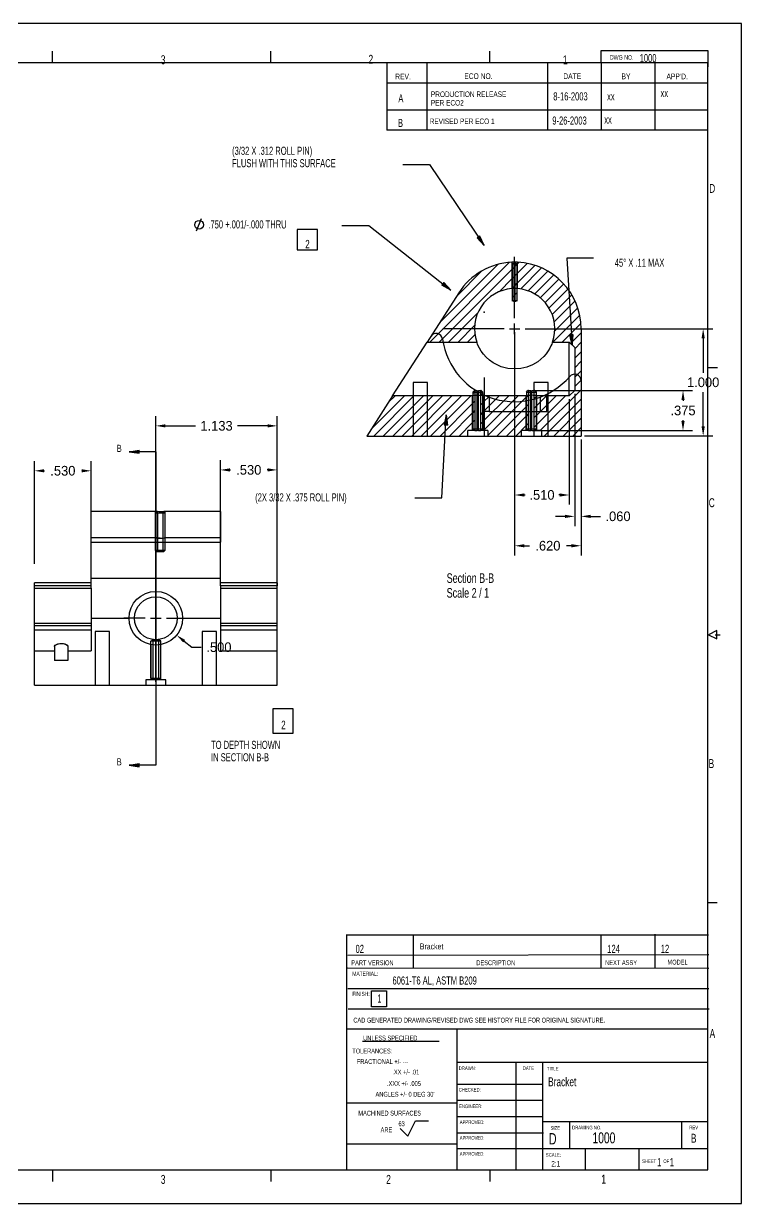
# Model space of a CAD drawing. Extents: x 0 to 34, y -0.2 to 22.
# Drawn here: x 20.6 to 34, y 0 to 22 of the extents above; entities that cross this region are included whole.
import ezdxf
from ezdxf.lldxf.tags import DXFTag

# ---------------------------------------------------------------- set-up
doc = ezdxf.new("R2010")
doc.units = 0
doc.header["$MEASUREMENT"] = 0
doc.header["$PDSIZE"] = -1
for name, color, linetype in [('dimensions', 3, 'Continuous'), ('geometry', 1, 'Continuous'), ('notes', 5, 'Continuous')]:
    doc.layers.add(name, color=color, linetype=linetype)
tags = doc.linetypes.add('SLDCenterlines', pattern=[0.75, 0.6, -0.05, 0.05, -0.05]).pattern_tags.tags
tags[10:11] = [DXFTag(74, 4), DXFTag(75, 0), DXFTag(340, '0'), DXFTag(46, 1.0), DXFTag(50, 0.0), DXFTag(44, 0.0), DXFTag(45, 0.0)]
tags[8:9] = [DXFTag(74, 4), DXFTag(75, 0), DXFTag(340, '0'), DXFTag(46, 1.0), DXFTag(50, 0.0), DXFTag(44, 0.0), DXFTag(45, 0.0)]
tags[6:7] = [DXFTag(74, 4), DXFTag(75, 0), DXFTag(340, '0'), DXFTag(46, 1.0), DXFTag(50, 0.0), DXFTag(44, 0.0), DXFTag(45, 0.0)]
tags[4:5] = [DXFTag(74, 4), DXFTag(75, 0), DXFTag(340, '0'), DXFTag(46, 1.0), DXFTag(50, 0.0), DXFTag(44, 0.0), DXFTag(45, 0.0)]
tags = doc.linetypes.add('SLDHidden', pattern=[0.075, 0.05, -0.025]).pattern_tags.tags
tags[6:7] = [DXFTag(74, 4), DXFTag(75, 0), DXFTag(340, '0'), DXFTag(46, 1.0), DXFTag(50, 0.0), DXFTag(44, 0.0), DXFTag(45, 0.0)]
tags[4:5] = [DXFTag(74, 4), DXFTag(75, 0), DXFTag(340, '0'), DXFTag(46, 1.0), DXFTag(50, 0.0), DXFTag(44, 0.0), DXFTag(45, 0.0)]
tags = doc.linetypes.add('SLDSection', pattern=[0.075, 0.05, -0.025]).pattern_tags.tags
tags[6:7] = [DXFTag(74, 4), DXFTag(75, 0), DXFTag(340, '0'), DXFTag(46, 1.0), DXFTag(50, 0.0), DXFTag(44, 0.0), DXFTag(45, 0.0)]
tags[4:5] = [DXFTag(74, 4), DXFTag(75, 0), DXFTag(340, '0'), DXFTag(46, 1.0), DXFTag(50, 0.0), DXFTag(44, 0.0), DXFTag(45, 0.0)]
doc.dimstyles.get("Standard").update_dxf_attribs({"dimtxt": 0.18, "dimasz": 0.18, "dimexe": 0.18, "dimexo": 0.0625, "dimgap": 0.09, "dimtad": 0, "dimtih": 1, "dimtoh": 1, "dimdec": 4, "dimzin": 0, "dimdsep": 46, "dimtxsty": 'Standard', "dimcen": 0.09, "dimadec": 0, "dimazin": 0, "dimtfac": 1, "dimtdec": 4, "dimtofl": 0, "dimtmove": 0, "dimatfit": 0, "dimfxl": 0, "dimtolj": 1, "dimtzin": 0, "dimarcsym": 0})

# ---------------------------------------------------------------- blocks, each defined once
blk = doc.blocks.new('*D60')
at = {"color": 0, "linetype": 'ByBlock', "lineweight": -2}
for p, q in [((20.806, 11.925), (20.806, 13.841)), ((20.986, 13.661), (20.992, 13.661)), ((21.686, 13.661), (21.681, 13.661)), ((21.866, 11.925), (21.866, 13.841))]:
    blk.add_line(p, q, dxfattribs=at)
at = {"color": 0, "linetype": 'ByBlock'}
for points in [[(20.806, 13.661), (20.986, 13.631), (20.986, 13.691)], [(21.866, 13.661), (21.686, 13.631), (21.686, 13.691)]]:
    blk.add_solid(points, dxfattribs=at)
at = {"layer": 'DEFPOINTS', "color": 0, "linetype": 'ByBlock'}
for p in [(20.806, 11.862), (21.866, 11.862)]:
    blk.add_point(p, dxfattribs=at)
at = {"color": 0, "linetype": 'ByBlock', "insert": (21.336, 13.661), "char_height": 0.18, "attachment_point": 5}
blk.add_mtext('.530', dxfattribs=at)
blk = doc.blocks.new('*D58')
at = {"color": 0, "linetype": 'ByBlock', "lineweight": -2}
for p, q in [((24.276, 11.724), (24.276, 13.857)), ((24.456, 13.677), (24.462, 13.677)), ((25.156, 13.677), (25.151, 13.677)), ((25.336, 11.724), (25.336, 13.857))]:
    blk.add_line(p, q, dxfattribs=at)
at = {"color": 0, "linetype": 'ByBlock'}
for points in [[(24.276, 13.677), (24.456, 13.707), (24.456, 13.647)], [(25.336, 13.677), (25.156, 13.707), (25.156, 13.647)]]:
    blk.add_solid(points, dxfattribs=at)
at = {"layer": 'DEFPOINTS', "color": 0, "linetype": 'ByBlock'}
for p in [(24.276, 11.662), (25.336, 11.662)]:
    blk.add_point(p, dxfattribs=at)
at = {"color": 0, "linetype": 'ByBlock', "insert": (24.806, 13.677), "char_height": 0.18, "attachment_point": 5}
blk.add_mtext('.530', dxfattribs=at)
blk = doc.blocks.new('*D57')
at = {"color": 0, "linetype": 'ByBlock', "lineweight": -2}
for p, q in [((23.071, 11.002), (23.071, 10.822)), ((22.981, 10.912), (23.161, 10.912)), ((23.6, 10.484), (23.74, 10.371)), ((23.74, 10.371), (23.92, 10.371))]:
    blk.add_line(p, q, dxfattribs=at)
at = {"color": 0, "linetype": 'ByBlock'}
blk.add_solid([(23.46, 10.597), (23.581, 10.46), (23.619, 10.507)], dxfattribs=at)
at = {"layer": 'DEFPOINTS', "color": 0, "linetype": 'ByBlock'}
for p in [(22.683, 11.226), (23.46, 10.597)]:
    blk.add_point(p, dxfattribs=at)
at = {"color": 0, "linetype": 'ByBlock', "insert": (24.249, 10.371), "char_height": 0.18, "attachment_point": 5}
blk.add_mtext('.500', dxfattribs=at)
blk = doc.blocks.new('*D59')
at = {"color": 0, "linetype": 'ByBlock', "lineweight": -2}
for p, q in [((23.071, 9.724), (23.071, 14.679)), ((25.336, 9.724), (25.336, 14.679)), ((23.251, 14.499), (23.813, 14.499)), ((25.156, 14.499), (24.594, 14.499))]:
    blk.add_line(p, q, dxfattribs=at)
at = {"color": 0, "linetype": 'ByBlock'}
for points in [[(23.071, 14.499), (23.251, 14.529), (23.251, 14.469)], [(25.336, 14.499), (25.156, 14.529), (25.156, 14.469)]]:
    blk.add_solid(points, dxfattribs=at)
at = {"layer": 'DEFPOINTS', "color": 0, "linetype": 'ByBlock'}
for p in [(23.071, 9.662), (25.336, 9.662)]:
    blk.add_point(p, dxfattribs=at)
at = {"color": 0, "linetype": 'ByBlock', "insert": (24.204, 14.499), "char_height": 0.18, "attachment_point": 5}
blk.add_mtext('1.133', dxfattribs=at)
blk = doc.blocks.new('*D52')
at = {"color": 0, "linetype": 'ByBlock', "lineweight": -2}
for p, q in [((31.03, 16.31), (33.466, 16.31)), ((33.286, 16.13), (33.286, 15.49)), ((33.286, 14.49), (33.286, 15.13)), ((31.07, 14.31), (33.466, 14.31))]:
    blk.add_line(p, q, dxfattribs=at)
at = {"color": 0, "linetype": 'ByBlock'}
for points in [[(33.286, 16.31), (33.256, 16.13), (33.316, 16.13)], [(33.286, 14.31), (33.256, 14.49), (33.316, 14.49)]]:
    blk.add_solid(points, dxfattribs=at)
at = {"layer": 'DEFPOINTS', "color": 0, "linetype": 'ByBlock'}
for p in [(30.968, 16.31), (31.008, 14.31)]:
    blk.add_point(p, dxfattribs=at)
at = {"color": 0, "linetype": 'ByBlock', "insert": (33.286, 15.31), "char_height": 0.18, "attachment_point": 5}
blk.add_mtext('1.000', dxfattribs=at)
blk = doc.blocks.new('*D55')
at = {"color": 0, "linetype": 'ByBlock', "lineweight": -2}
for p, q in [((29.768, 14.247), (29.768, 12.083)), ((31.008, 14.247), (31.008, 12.083)), ((29.948, 12.263), (30.043, 12.263)), ((30.828, 12.263), (30.733, 12.263))]:
    blk.add_line(p, q, dxfattribs=at)
at = {"color": 0, "linetype": 'ByBlock'}
for points in [[(29.768, 12.263), (29.948, 12.233), (29.948, 12.293)], [(31.008, 12.263), (30.828, 12.233), (30.828, 12.293)]]:
    blk.add_solid(points, dxfattribs=at)
at = {"layer": 'DEFPOINTS', "color": 0, "linetype": 'ByBlock'}
for p in [(29.768, 14.31), (31.008, 14.31)]:
    blk.add_point(p, dxfattribs=at)
at = {"color": 0, "linetype": 'ByBlock', "insert": (30.388, 12.263), "char_height": 0.18, "attachment_point": 5}
blk.add_mtext('.620', dxfattribs=at)
blk = doc.blocks.new('*D53')
at = {"color": 0, "linetype": 'ByBlock', "lineweight": -2}
for p, q in [((30.142, 15.16), (33.09, 15.16)), ((32.91, 14.98), (32.91, 14.965)), ((32.91, 14.59), (32.91, 14.605)), ((30.142, 14.41), (33.09, 14.41))]:
    blk.add_line(p, q, dxfattribs=at)
at = {"color": 0, "linetype": 'ByBlock'}
for points in [[(32.91, 15.16), (32.88, 14.98), (32.94, 14.98)], [(32.91, 14.41), (32.88, 14.59), (32.94, 14.59)]]:
    blk.add_solid(points, dxfattribs=at)
at = {"layer": 'DEFPOINTS', "color": 0, "linetype": 'ByBlock'}
for p in [(30.08, 15.16), (30.08, 14.41)]:
    blk.add_point(p, dxfattribs=at)
at = {"color": 0, "linetype": 'ByBlock', "insert": (32.91, 14.785), "char_height": 0.18, "attachment_point": 5}
blk.add_mtext('.375', dxfattribs=at)
blk = doc.blocks.new('*D54')
at = {"color": 0, "linetype": 'ByBlock', "lineweight": -2}
for p, q in [((30.888, 15.097), (30.888, 12.631)), ((31.008, 14.247), (31.008, 12.631)), ((30.708, 12.811), (30.528, 12.811)), ((31.188, 12.811), (31.368, 12.811))]:
    blk.add_line(p, q, dxfattribs=at)
at = {"color": 0, "linetype": 'ByBlock'}
for points in [[(30.888, 12.811), (30.708, 12.781), (30.708, 12.841)], [(31.008, 12.811), (31.188, 12.781), (31.188, 12.841)]]:
    blk.add_solid(points, dxfattribs=at)
at = {"layer": 'DEFPOINTS', "color": 0, "linetype": 'ByBlock'}
for p in [(30.888, 15.16), (31.008, 14.31)]:
    blk.add_point(p, dxfattribs=at)
at = {"color": 0, "linetype": 'ByBlock', "insert": (31.697, 12.811), "char_height": 0.18, "attachment_point": 5}
blk.add_mtext('.060', dxfattribs=at)
blk = doc.blocks.new('*D56')
at = {"color": 0, "linetype": 'ByBlock', "lineweight": -2}
for p, q in [((29.768, 16.247), (29.768, 13.03)), ((30.788, 14.997), (30.788, 13.03)), ((29.948, 13.21), (29.963, 13.21)), ((30.608, 13.21), (30.593, 13.21))]:
    blk.add_line(p, q, dxfattribs=at)
at = {"color": 0, "linetype": 'ByBlock'}
for points in [[(29.768, 13.21), (29.948, 13.24), (29.948, 13.18)], [(30.788, 13.21), (30.608, 13.24), (30.608, 13.18)]]:
    blk.add_solid(points, dxfattribs=at)
at = {"layer": 'DEFPOINTS', "color": 0, "linetype": 'ByBlock'}
for p in [(29.768, 16.31), (30.788, 15.06)]:
    blk.add_point(p, dxfattribs=at)
at = {"color": 0, "linetype": 'ByBlock', "insert": (30.278, 13.21), "char_height": 0.18, "attachment_point": 5}
blk.add_mtext('.510', dxfattribs=at)

msp = doc.modelspace()

# ---------------------------------------------------------------- linework, layer by layer
at = {"linetype": 'Continuous'}
for p, q in [((34, 22), (0, 22)), ((34, 0), (34, 22)), ((21.14062, 21.27012), (21.14062, 21.48393)), ((25.21875, 21.27012), (25.21875, 21.48393)), ((29.30173, 21.27012), (29.30173, 21.48393)), ((31.38175, 21.27012), (31.38175, 21.5)), ((31.38175, 21.5), (33.375, 21.5)), ((33.375, 21.5), (33.375, 21.19212)), ((33.375, 21.27012), (0.81, 21.27012)), ((27.38175, 21.27012), (27.38175, 20.01417)), ((28.13175, 21.27012), (28.13175, 20.01417)), ((30.38175, 21.27012), (30.38175, 20.01417)), ((31.38175, 21.27012), (31.38175, 20.01417)), ((32.38175, 21.27012), (32.38175, 20.01417)), ((33.375, 0.625), (33.375, 21.27012)), ((27.38175, 20.89512), (33.37821, 20.89512)), ((27.38175, 20.39395), (33.38, 20.39395)), ((28.13175, 20.39395), (29.08497, 20.39395)), ((33.375, 20.01417), (27.38175, 20.01417)), ((33.375, 15.58975), (33.55429, 15.58975)), ((33.53896, 10.68107), (33.38271, 10.60295)), ((33.38271, 10.60295), (33.53896, 10.52482)), ((33.50771, 10.60295), (33.60258, 10.60295)), ((33.53896, 10.52482), (33.53896, 10.68107)), ((33.375, 5.61325), (33.54806, 5.61325)), ((26.63769, 0.63076), (26.63769, 5.0162)), ((26.64058, 5.01044), (33.38853, 5.01044)), ((27.87082, 5.01577), (27.87082, 4.39415)), ((31.37915, 5.01577), (31.37915, 4.39415)), ((32.38533, 5.01875), (32.38533, 4.39415)), ((26.65477, 4.63103), (33.39058, 4.64)), ((26.6468, 4.39), (33.39058, 4.38401)), ((26.65477, 4.01), (33.39058, 4.01)), ((26.66273, 3.63), (33.39854, 3.63)), ((33.38205, 3.25), (26.6377, 3.25)), ((28.69205, 0.62), (28.69205, 3.25)), ((26.92791, 3.02487), (28.3584, 3.02487)), ((33.38, 2.625), (28.69205, 2.625)), ((29.79205, 2.625), (29.79205, 0.62)), ((30.29205, 0.62), (30.29205, 2.625)), ((28.69205, 2.225), (30.29477, 2.225)), ((28.69205, 1.87), (26.63148, 1.87)), ((28.69205, 1.925), (30.29477, 1.925)), ((27.77397, 1.2524), (27.91797, 1.5404)), ((27.91797, 1.5404), (28.157, 1.5404)), ((28.70538, 1.61896), (30.29205, 1.61896)), ((27.62997, 1.3964), (27.77397, 1.2524)), ((33.38205, 1.51896), (30.29205, 1.51896)), ((30.79205, 1.51896), (30.79205, 1.01896)), ((32.88205, 1.51896), (32.88205, 1.01896)), ((26.63205, 1.10816), (28.69205, 1.10816)), ((28.70538, 1.31896), (30.3081, 1.31896)), ((33.38205, 1.01896), (28.70538, 1.01896)), ((31.09205, 0.62), (31.09205, 1.01896)), ((32.09205, 0.62), (32.09205, 1.01896)), ((0.81, 0.625), (33.375, 0.625)), ((21.14062, 0.625), (21.14062, 0.41119)), ((25.21875, 0.625), (25.21875, 0.41119)), ((29.30173, 0.625), (29.30173, 0.41119)), ((0, 0), (34, 0))]:
    msp.add_line(p, q, dxfattribs=at)
msp.add_lwpolyline([(27.09689, 3.9651), (27.37297, 3.9651), (27.37297, 3.66486), (27.09689, 3.66486)], close=True, dxfattribs=at)
at = {"layer": 'dimensions', "linetype": 'Continuous'}
for p, q in [((27.67981, 19.36964), (28.17981, 19.36964)), ((28.17981, 19.36964), (29.19901, 17.86386)), ((25.71049, 18.15775), (25.71049, 17.77903)), ((26.0892, 18.15775), (25.71049, 18.15775)), ((26.0892, 17.77903), (26.0892, 18.15775)), ((26.54366, 18.23349), (27.04366, 18.23349)), ((27.04366, 18.23349), (28.57521, 17.03124)), ((25.71049, 17.77903), (26.0892, 17.77903)), ((31.23975, 17.62754), (30.73975, 17.62754)), ((30.73975, 17.62754), (30.8418, 16.00587)), ((28.40704, 13.15869), (28.49244, 14.70633)), ((27.90704, 13.15869), (28.40704, 13.15869))]:
    msp.add_line(p, q, dxfattribs=at)
at = {"layer": 'dimensions'}
for p, q in [((23.83133, 18.13379), (23.92398, 18.36539)), ((29.11735, 18.03802, -0.5725), (29.06767, 18.00439, -0.5725)), ((29.19901, 17.86386, -0.5725), (29.06767, 18.00439, -0.5725)), ((29.18836, 17.87959, -0.5725), (29.07015, 18.00607, -0.5725)), ((29.17771, 17.89533, -0.5725), (29.07264, 18.00775, -0.5725)), ((29.16706, 17.91106, -0.5725), (29.07512, 18.00943, -0.5725)), ((29.15641, 17.9268, -0.5725), (29.0776, 18.01112, -0.5725)), ((29.14576, 17.94253, -0.5725), (29.08009, 18.0128, -0.5725)), ((29.13511, 17.95827, -0.5725), (29.08257, 18.01448, -0.5725)), ((29.12446, 17.974, -0.5725), (29.08506, 18.01616, -0.5725)), ((29.11381, 17.98974, -0.5725), (29.08754, 18.01784, -0.5725)), ((29.10316, 18.00547, -0.5725), (29.09003, 18.01952, -0.5725)), ((29.09251, 18.0212, -0.5725), (29.09251, 18.0212, -0.5725)), ((29.09251, 18.0212, -0.5725), (29.09251, 18.0212, -0.5725)), ((29.10316, 18.00547, -0.5725), (29.09499, 18.02289, -0.5725)), ((29.11381, 17.98974, -0.5725), (29.09748, 18.02457, -0.5725)), ((29.12446, 17.974, -0.5725), (29.09996, 18.02625, -0.5725)), ((29.13511, 17.95827, -0.5725), (29.10245, 18.02793, -0.5725)), ((29.14576, 17.94253, -0.5725), (29.10493, 18.02961, -0.5725)), ((29.15641, 17.9268, -0.5725), (29.10742, 18.03129, -0.5725)), ((29.16706, 17.91106, -0.5725), (29.1099, 18.03298, -0.5725)), ((29.17771, 17.89533, -0.5725), (29.11239, 18.03466, -0.5725)), ((29.18836, 17.87959, -0.5725), (29.11487, 18.03634, -0.5725)), ((29.19901, 17.86386, -0.5725), (29.11735, 18.03802, -0.5725)), ((28.44428, 17.17216, -1.1325), (28.40723, 17.12496, -1.1325)), ((28.50048, 17.0899, -1.1325), (28.43502, 17.16036, -1.1325)), ((28.51543, 17.07817, -1.1325), (28.43687, 17.16272, -1.1325)), ((28.53037, 17.06644, -1.1325), (28.43872, 17.16508, -1.1325)), ((28.54532, 17.0547, -1.1325), (28.44058, 17.16744, -1.1325)), ((28.56027, 17.04297, -1.1325), (28.44243, 17.1698, -1.1325)), ((28.57521, 17.03124, -1.1325), (28.44428, 17.17216, -1.1325)), ((28.57521, 17.03124, -1.1325), (28.40723, 17.12496, -1.1325)), ((28.56027, 17.04297, -1.1325), (28.40909, 17.12732, -1.1325)), ((28.54532, 17.0547, -1.1325), (28.41094, 17.12968, -1.1325)), ((28.53037, 17.06644, -1.1325), (28.41279, 17.13204, -1.1325)), ((28.51543, 17.07817, -1.1325), (28.41464, 17.1344, -1.1325)), ((28.50048, 17.0899, -1.1325), (28.4165, 17.13676, -1.1325)), ((28.48554, 17.10163, -1.1325), (28.41835, 17.13912, -1.1325)), ((28.47059, 17.11336, -1.1325), (28.4202, 17.14148, -1.1325)), ((28.45565, 17.12509, -1.1325), (28.42205, 17.14384, -1.1325)), ((28.4407, 17.13683, -1.1325), (28.4239, 17.1462, -1.1325)), ((28.42576, 17.14856, -1.1325), (28.42576, 17.14856, -1.1325)), ((28.42576, 17.14856, -1.1325), (28.42576, 17.14856, -1.1325)), ((28.4407, 17.13683, -1.1325), (28.42761, 17.15092, -1.1325)), ((28.45565, 17.12509, -1.1325), (28.42946, 17.15328, -1.1325)), ((28.47059, 17.11336, -1.1325), (28.43131, 17.15564, -1.1325)), ((28.48554, 17.10163, -1.1325), (28.43317, 17.158, -1.1325)), ((30.8598, 16.19738), (30.79992, 16.19361)), ((30.8418, 16.00587), (30.79992, 16.19361)), ((30.8406, 16.02483), (30.80292, 16.1938)), ((30.83941, 16.0438), (30.80591, 16.19399)), ((30.83822, 16.06276), (30.8089, 16.19418)), ((30.83702, 16.08172), (30.8119, 16.19437)), ((30.83583, 16.10068), (30.81489, 16.19455)), ((30.83464, 16.11965), (30.81789, 16.19474)), ((30.83344, 16.13861), (30.82088, 16.19493)), ((30.83225, 16.15757), (30.82388, 16.19512)), ((30.83106, 16.17653), (30.82687, 16.19531)), ((30.82986, 16.1955), (30.82986, 16.1955)), ((30.82986, 16.1955), (30.82986, 16.1955)), ((30.83106, 16.17653), (30.83286, 16.19569)), ((30.83225, 16.15757), (30.83585, 16.19587)), ((30.83344, 16.13861), (30.83885, 16.19606)), ((30.83464, 16.11965), (30.84184, 16.19625)), ((30.83583, 16.10068), (30.84483, 16.19644)), ((30.83702, 16.08172), (30.84783, 16.19663)), ((30.83822, 16.06276), (30.85082, 16.19682)), ((30.83941, 16.0438), (30.85382, 16.197)), ((30.8406, 16.02483), (30.85681, 16.19719)), ((30.8418, 16.00587), (30.8598, 16.19738))]:
    msp.add_line(p, q, dxfattribs=at)
msp.add_circle((23.87766, 18.24959), 0.08106, dxfattribs=at)
at = {"layer": 'geometry', "linetype": 'Continuous'}
for p, q in [((29.76796, 16.50656), (29.76796, 17.64813)), ((29.66773, 17.54565), (28.18179, 16.05971)), ((29.71638, 17.41752), (28.35857, 16.05971)), ((29.45482, 17.50952), (28.36363, 16.41832)), ((29.15763, 17.38911), (28.68191, 16.91338)), ((29.71638, 17.54863), (29.71638, 17.05793)), ((29.7202, 17.51971), (29.7202, 16.82971)), ((29.75796, 17.4591), (29.7202, 17.42135)), ((29.75796, 16.81729), (29.75796, 17.53213)), ((29.77796, 16.81729), (29.77796, 17.53213)), ((29.81572, 17.51686), (29.77796, 17.4791)), ((29.81572, 16.82971), (29.81572, 17.51971)), ((29.81954, 17.05793), (29.81954, 17.54863)), ((29.8461, 17.54724), (29.81954, 17.52068)), ((30.00289, 17.52725), (29.81954, 17.34391)), ((30.14379, 17.49138), (29.81954, 17.16713)), ((30.27188, 17.44269), (29.88042, 17.05123)), ((30.38896, 17.383), (30.02151, 17.01555)), ((29.71638, 17.24074), (29.47631, 17.00068)), ((29.75796, 17.28233), (29.7202, 17.24457)), ((29.81572, 17.34008), (29.77796, 17.30233)), ((29.81572, 17.1633), (29.77796, 17.12555)), ((30.49613, 17.31339), (30.14233, 16.95959)), ((30.59401, 17.2345), (30.24662, 16.8871)), ((28.72493, 16.98029), (28.13307, 16.05971)), ((29.71638, 17.06397), (29.70987, 17.05745)), ((29.7202, 17.05817), (29.71638, 17.05793)), ((29.75796, 17.10555), (29.7202, 17.06779)), ((29.77796, 17.05948), (29.75796, 17.05962)), ((29.81572, 16.98653), (29.77796, 16.94877)), ((30.68293, 17.14663), (30.33587, 16.79958)), ((30.76288, 17.0498), (30.41017, 16.6971)), ((30.8336, 16.94375), (30.4682, 16.57835)), ((29.75796, 16.92877), (29.7202, 16.89102)), ((30.8945, 16.82788), (30.50657, 16.43994)), ((29.07699, 16.60135), (28.53534, 16.05971)), ((30.98205, 16.56187), (30.47989, 16.05971)), ((30.94455, 16.70115), (30.5171, 16.27369)), ((29.57111, 16.30971), (28.42954, 16.30971)), ((29.02021, 16.3678), (28.71212, 16.05971)), ((29.66954, 16.30971), (29.86639, 16.30971)), ((29.76796, 16.21128), (29.76796, 16.40813)), ((29.96481, 16.30971), (31.10639, 16.30971)), ((31.00412, 16.40717), (30.65666, 16.05971)), ((31.00796, 16.30971), (31.00796, 14.30971)), ((29.02644, 16.19725), (28.8889, 16.05971)), ((29.76796, 16.11286), (29.76796, 14.97128)), ((31.00796, 16.23423), (30.8107, 16.03697)), ((27.49015, 15.05971), (28.13307, 16.05971)), ((28.13307, 16.05971), (29.06085, 16.05971)), ((30.47507, 16.05971), (30.78796, 16.05971)), ((30.78796, 15.05971), (30.78796, 16.05971)), ((30.78796, 16.05971), (30.88796, 15.95971)), ((31.00796, 16.05745), (30.88796, 15.93745)), ((30.88796, 15.95971), (30.88796, 15.15971)), ((31.00796, 15.88067), (30.88796, 15.76067)), ((31.00796, 15.7039), (30.88796, 15.5839)), ((31.00796, 15.52712), (30.88796, 15.40712)), ((31.00796, 15.35034), (30.88796, 15.23034)), ((27.49015, 15.05971), (27.00796, 14.30971)), ((27.71212, 15.05971), (27.0905, 14.43809)), ((27.8889, 15.05971), (27.1389, 14.30971)), ((28.06567, 15.05971), (27.31567, 14.30971)), ((27.53534, 15.05971), (27.40878, 14.93314)), ((28.98396, 15.05971), (27.49015, 15.05971)), ((28.24245, 15.05971), (27.49245, 14.30971)), ((28.41923, 15.05971), (27.66923, 14.30971)), ((28.596, 15.05971), (27.846, 14.30971)), ((28.77278, 15.05971), (28.02278, 14.30971)), ((28.94956, 15.05971), (28.19956, 14.30971)), ((28.98596, 15.06009), (28.98396, 15.05971)), ((28.98396, 14.40971), (28.98396, 15.05971)), ((28.98596, 15.12971), (29.01596, 15.15971)), ((29.02596, 15.13611), (28.98596, 15.09611)), ((28.98596, 15.12971), (28.98596, 14.43971)), ((29.02596, 15.15971), (29.01596, 15.15971)), ((29.02596, 15.15971), (29.02596, 14.40971)), ((29.02596, 15.15971), (29.06996, 15.15971)), ((29.06996, 14.40971), (29.06996, 15.15971)), ((29.08996, 14.40971), (29.08996, 15.15971)), ((29.08996, 15.15971), (29.13396, 15.15971)), ((29.13396, 14.40971), (29.13396, 15.15971)), ((29.14396, 15.15971), (29.13396, 15.15971)), ((29.17396, 15.10733), (29.13396, 15.06733)), ((29.14396, 15.15971), (29.17396, 15.12971)), ((29.17396, 14.43971), (29.17396, 15.12971)), ((29.17596, 15.05971), (29.17396, 15.06009)), ((29.65666, 15.05971), (29.17596, 14.579)), ((29.47989, 15.05971), (29.17596, 14.75578)), ((29.30311, 15.05971), (29.17596, 14.93256)), ((29.98396, 15.05971), (29.17596, 15.05971)), ((29.17596, 15.05971), (29.17596, 14.40971)), ((29.83344, 15.05971), (29.18344, 14.40971)), ((29.98396, 15.03345), (29.26696, 14.31645)), ((29.98596, 15.06009), (29.98396, 15.05971)), ((29.98396, 14.40971), (29.98396, 15.05971)), ((29.98596, 15.12971), (30.01596, 15.15971)), ((29.98596, 15.12971), (29.98596, 14.43971)), ((30.02596, 15.07545), (29.98596, 15.03545)), ((30.02596, 15.15971), (30.01596, 15.15971)), ((30.02596, 15.15971), (30.02596, 14.40971)), ((30.02596, 15.15971), (30.06996, 15.15971)), ((30.06996, 14.40971), (30.06996, 15.15971)), ((30.08996, 14.40971), (30.08996, 15.15971)), ((30.08996, 15.15971), (30.13396, 15.15971)), ((30.13396, 14.40971), (30.13396, 15.15971)), ((30.14396, 15.15971), (30.13396, 15.15971)), ((30.17396, 15.04667), (30.13396, 15.00667)), ((30.14396, 15.15971), (30.17396, 15.12971)), ((30.17396, 14.43971), (30.17396, 15.12971)), ((30.17596, 15.05971), (30.17396, 15.06009)), ((30.71732, 15.05971), (30.17596, 14.51834)), ((30.54055, 15.05971), (30.17596, 14.69512)), ((30.36377, 15.05971), (30.17596, 14.8719)), ((30.18699, 15.05971), (30.17596, 15.04867)), ((30.78796, 15.05971), (30.17596, 15.05971)), ((30.17596, 15.05971), (30.17596, 14.40971)), ((31.00796, 15.17357), (30.2441, 14.40971)), ((31.00796, 14.99679), (30.32088, 14.30971)), ((30.88796, 15.15971), (30.78796, 15.05971)), ((28.98396, 14.91733), (28.37633, 14.30971)), ((28.98396, 14.74056), (28.55311, 14.30971)), ((29.02596, 14.95933), (28.98596, 14.91933)), ((29.02596, 14.78256), (28.98596, 14.74256)), ((29.17396, 14.93056), (29.13396, 14.89056)), ((29.17396, 14.75378), (29.13396, 14.71378)), ((29.98396, 14.85667), (29.43699, 14.30971)), ((30.02596, 14.89867), (29.98596, 14.85867)), ((30.17396, 14.8699), (30.13396, 14.8299)), ((31.00796, 14.82001), (30.49765, 14.30971)), ((28.98396, 14.56378), (28.72989, 14.30971)), ((29.02596, 14.60578), (28.98596, 14.56578)), ((29.17396, 14.577), (29.13396, 14.537)), ((29.98396, 14.6799), (29.61377, 14.30971)), ((30.02596, 14.7219), (29.98596, 14.6819)), ((30.02596, 14.54512), (29.98596, 14.50512)), ((30.17396, 14.69312), (30.13396, 14.65312)), ((31.00796, 14.64324), (30.67443, 14.30971)), ((27.00796, 14.30971), (28.89296, 14.30971)), ((28.89296, 14.30971), (28.89296, 14.40971)), ((28.98396, 14.40971), (28.89296, 14.40971)), ((28.89296, 14.30971), (29.26696, 14.30971)), ((29.01596, 14.40971), (28.98396, 14.40971)), ((29.01596, 14.40971), (28.98596, 14.43971)), ((29.02596, 14.429), (29.01131, 14.41436)), ((29.02596, 14.40971), (29.01596, 14.40971)), ((29.02596, 14.40971), (29.06996, 14.40971)), ((29.08996, 14.40971), (29.06996, 14.40971)), ((29.08996, 14.40971), (29.13396, 14.40971)), ((29.14396, 14.40971), (29.13396, 14.40971)), ((29.17396, 14.43971), (29.14396, 14.40971)), ((29.17596, 14.40971), (29.14396, 14.40971)), ((29.26696, 14.40971), (29.17596, 14.40971)), ((29.26696, 14.40971), (29.26696, 14.30971)), ((29.26696, 14.30971), (29.89296, 14.30971)), ((29.98396, 14.50312), (29.79055, 14.30971)), ((29.89296, 14.30971), (29.89296, 14.40971)), ((29.98396, 14.40971), (29.89296, 14.40971)), ((29.89296, 14.30971), (30.26696, 14.30971)), ((30.01596, 14.40971), (29.98396, 14.40971)), ((30.01596, 14.40971), (29.98596, 14.43971)), ((30.02596, 14.40971), (30.01596, 14.40971)), ((30.02596, 14.40971), (30.06996, 14.40971)), ((30.08996, 14.40971), (30.06996, 14.40971)), ((30.08996, 14.40971), (30.13396, 14.40971)), ((30.17396, 14.51634), (30.13396, 14.47634)), ((30.14396, 14.40971), (30.13396, 14.40971)), ((30.17396, 14.43971), (30.14396, 14.40971)), ((30.17596, 14.40971), (30.14396, 14.40971)), ((30.26696, 14.40971), (30.17596, 14.40971)), ((30.26696, 14.40971), (30.26696, 14.30971)), ((30.26696, 14.30971), (31.00796, 14.30971)), ((31.00796, 14.46646), (30.85121, 14.30971)), ((23.07126, 14.01762), (22.57126, 14.01762)), ((23.05632, 12.90166), (21.86626, 12.90166)), ((21.86626, 12.33224), (21.86626, 12.90166)), ((24.27626, 12.90166), (23.247, 12.90166)), ((24.27626, 12.90166), (24.27626, 12.33224)), ((21.86626, 11.51845), (21.86626, 12.33224)), ((21.86626, 12.33224), (24.27626, 12.33224)), ((24.27626, 11.51845), (24.27626, 12.33224)), ((21.86626, 11.57356), (20.80626, 11.57356)), ((20.80626, 11.51845), (20.80626, 11.57356)), ((20.80626, 9.66166), (20.80626, 11.51845)), ((21.86626, 11.51845), (20.80626, 11.51845)), ((23.07126, 11.10851), (23.07126, 11.51008)), ((25.33626, 11.57356), (24.27626, 11.57356)), ((25.33626, 11.51845), (24.27626, 11.51845)), ((25.33626, 11.57356), (25.33626, 11.51845)), ((25.33626, 9.66166), (25.33626, 11.51845)), ((23.07126, 10.81323), (23.07126, 11.01008)), ((22.87441, 10.91166), (22.47284, 10.91166)), ((22.97284, 10.91166), (23.16969, 10.91166)), ((23.26811, 10.91166), (23.66969, 10.91166)), ((23.07126, 10.71481), (23.07126, 10.31323)), ((22.97779, 10.48166), (23.00805, 10.51166)), ((22.97779, 10.42047), (22.97779, 10.48166)), ((23.16526, 10.48166), (22.97779, 10.48166)), ((23.00805, 10.51166), (23.13526, 10.51166)), ((23.16526, 10.48166), (23.13526, 10.51166)), ((23.16526, 10.42057), (23.16526, 10.48166)), ((20.80626, 9.66166), (25.33626, 9.66166)), ((25.25603, 9.22003), (25.25603, 8.76557)), ((25.63474, 9.22003), (25.25603, 9.22003)), ((25.63474, 8.76557), (25.63474, 9.22003)), ((25.25603, 8.76557), (25.63474, 8.76557)), ((23.07126, 8.17153), (22.57126, 8.17153))]:
    msp.add_line(p, q, dxfattribs=at)
at = {"layer": 'geometry', "linetype": 'SLDHidden'}
for p, q in [((29.7202, 17.51971), (29.75796, 17.51971)), ((29.77796, 17.51971), (29.81572, 17.51971)), ((29.75796, 16.82971), (29.7202, 16.82971)), ((29.81572, 16.82971), (29.77796, 16.82971)), ((27.87496, 15.30971), (27.87496, 14.30971)), ((28.14096, 15.30971), (27.87496, 15.30971)), ((28.14096, 14.30971), (28.14096, 15.30971)), ((30.12496, 15.30971), (30.12496, 14.30971)), ((30.39096, 15.30971), (30.12496, 15.30971)), ((30.39096, 14.30971), (30.39096, 15.30971)), ((28.98596, 15.12971), (29.06996, 15.12971)), ((29.08996, 15.12971), (29.17396, 15.12971)), ((29.16796, 15.08922), (29.16796, 14.76971)), ((29.29296, 15.03535), (29.29296, 14.76971)), ((29.29296, 15.03535), (29.29296, 14.76971)), ((29.98596, 15.12971), (30.06996, 15.12971)), ((30.08996, 15.12971), (30.17396, 15.12971)), ((30.24296, 15.03535), (30.24296, 14.76971)), ((30.24296, 15.03535), (30.24296, 14.76971)), ((30.36796, 14.76971), (30.36796, 15.08866)), ((29.29296, 14.76971), (29.16796, 14.76971)), ((29.29296, 14.76971), (30.24296, 14.76971)), ((30.24296, 14.76971), (30.36796, 14.76971)), ((29.06996, 14.43971), (28.98596, 14.43971)), ((29.17396, 14.43971), (29.08996, 14.43971)), ((30.06996, 14.43971), (29.98596, 14.43971)), ((30.17396, 14.43971), (30.08996, 14.43971)), ((23.05623, 12.90166), (23.05623, 12.41151)), ((23.05876, 12.87166), (23.08901, 12.90166)), ((23.24623, 12.87166), (23.05876, 12.87166)), ((23.05876, 12.87166), (23.05876, 12.18166)), ((23.09916, 12.90166), (23.09916, 12.15166)), ((23.09916, 12.90166), (23.09916, 12.15166)), ((23.20623, 12.15166), (23.20623, 12.90166)), ((23.24623, 12.87166), (23.21623, 12.90166)), ((23.24623, 12.18166), (23.24623, 12.87166)), ((23.24823, 12.41166), (23.24823, 12.90166)), ((23.05743, 12.41166), (21.86626, 12.41166)), ((24.27626, 12.41166), (23.24819, 12.41166)), ((23.05876, 12.18166), (23.24623, 12.18166)), ((23.08901, 12.15166), (23.05876, 12.18166)), ((23.21623, 12.15166), (23.08901, 12.15166)), ((23.21623, 12.15166), (23.24623, 12.18166)), ((21.86626, 11.66166), (24.27626, 11.66166)), ((20.80626, 11.47043), (21.86626, 11.47043)), ((21.86626, 11.47043), (21.86626, 11.51845)), ((21.86626, 11.47043), (21.86626, 10.30166)), ((24.27626, 11.51845), (24.27626, 11.47043)), ((24.27626, 11.47043), (24.27626, 10.30166)), ((24.27626, 11.47043), (25.33626, 11.47043)), ((21.86626, 10.81419), (20.80626, 10.81419)), ((21.86626, 10.91166), (22.57126, 10.91166)), ((23.57126, 10.91166), (24.27626, 10.91166)), ((25.33626, 10.81419), (24.27626, 10.81419)), ((21.86626, 10.77263), (20.80626, 10.77263)), ((20.80626, 10.69419), (21.86626, 10.69419)), ((21.93726, 10.66166), (21.93726, 9.66166)), ((22.07026, 10.66166), (21.93726, 10.66166)), ((21.93726, 10.66166), (21.93726, 9.66166)), ((22.20326, 10.66166), (22.07026, 10.66166)), ((22.20326, 9.66166), (22.20326, 10.66166)), ((22.20326, 9.66166), (22.20326, 10.66166)), ((23.93726, 10.66166), (23.93726, 9.66166)), ((24.07026, 10.66166), (23.93726, 10.66166)), ((23.93726, 10.66166), (23.93726, 9.66166)), ((24.20326, 10.66166), (24.07026, 10.66166)), ((24.20326, 9.66166), (24.20326, 10.66166)), ((24.20326, 9.66166), (24.20326, 10.66166)), ((25.33626, 10.77263), (24.27626, 10.77263)), ((24.27626, 10.69419), (25.33626, 10.69419)), ((21.18126, 10.38731), (21.18126, 10.12166)), ((21.43126, 10.38731), (21.43126, 10.12166)), ((22.97526, 10.42091), (22.97526, 9.76166)), ((22.97526, 10.42091), (22.97526, 9.76166)), ((22.97779, 9.79166), (22.97779, 10.42047)), ((23.0182, 9.76166), (23.0182, 10.51166)), ((23.12526, 9.76166), (23.12526, 10.51166)), ((23.12526, 9.76166), (23.12526, 10.51166)), ((23.16526, 9.79166), (23.16526, 10.42057)), ((23.16726, 9.76166), (23.16726, 10.42073)), ((23.16726, 9.76166), (23.16726, 10.42073)), ((20.80626, 10.30166), (21.18126, 10.30166)), ((21.43126, 10.12166), (21.18126, 10.12166)), ((21.43126, 10.30166), (21.86626, 10.30166)), ((24.27626, 10.30166), (25.33626, 10.30166)), ((22.88426, 9.76166), (22.88426, 9.66166)), ((23.07126, 9.76166), (22.88426, 9.76166)), ((22.88426, 9.76166), (22.88426, 9.66166)), ((22.97779, 9.79166), (23.16526, 9.79166)), ((23.00805, 9.76166), (22.97779, 9.79166)), ((23.25826, 9.76166), (23.07126, 9.76166)), ((23.13526, 9.76166), (23.16526, 9.79166)), ((23.25826, 9.66166), (23.25826, 9.76166)), ((23.25826, 9.66166), (23.25826, 9.76166))]:
    msp.add_line(p, q, dxfattribs=at)
at = {"layer": 'geometry', "linetype": 'SLDCenterlines'}
msp.add_line((29.19596, 15.40196), (29.19596, 14.31061), dxfattribs=at)
at = {"layer": 'geometry'}
for p, q in [((28.49244, 14.70633, -0.61298), (28.45201, 14.51827, -0.61298)), ((28.49139, 14.68736, -0.61298), (28.45501, 14.5181, -0.61298)), ((28.49034, 14.66839, -0.61298), (28.45801, 14.51794, -0.61298)), ((28.4893, 14.64941, -0.61298), (28.461, 14.51777, -0.61298)), ((28.48825, 14.63044, -0.61298), (28.464, 14.51761, -0.61298)), ((28.4872, 14.61147, -0.61298), (28.46699, 14.51744, -0.61298)), ((28.48616, 14.5925, -0.61298), (28.46999, 14.51728, -0.61298)), ((28.48511, 14.57353, -0.61298), (28.47298, 14.51711, -0.61298)), ((28.48406, 14.55456, -0.61298), (28.47598, 14.51695, -0.61298)), ((28.48302, 14.53559, -0.61298), (28.47897, 14.51678, -0.61298)), ((28.48302, 14.53559, -0.61298), (28.48496, 14.51645, -0.61298)), ((28.48406, 14.55456, -0.61298), (28.48796, 14.51629, -0.61298)), ((28.48511, 14.57353, -0.61298), (28.49096, 14.51612, -0.61298)), ((28.48616, 14.5925, -0.61298), (28.49395, 14.51596, -0.61298)), ((28.4872, 14.61147, -0.61298), (28.49695, 14.51579, -0.61298)), ((28.48825, 14.63044, -0.61298), (28.49994, 14.51562, -0.61298)), ((28.4893, 14.64941, -0.61298), (28.50294, 14.51546, -0.61298)), ((28.49034, 14.66839, -0.61298), (28.50593, 14.51529, -0.61298)), ((28.49139, 14.68736, -0.61298), (28.50893, 14.51513, -0.61298)), ((28.49244, 14.70633, -0.61298), (28.51192, 14.51496, -0.61298)), ((28.45201, 14.51827, -0.61298), (28.51192, 14.51496, -0.61298)), ((28.48197, 14.51662, -0.61298), (28.48197, 14.51662, -0.61298)), ((28.48197, 14.51662, -0.61298), (28.48197, 14.51662, -0.61298)), ((22.57126, 14.01762), (22.76126, 14.04762)), ((22.57126, 14.01762), (22.76126, 13.98762)), ((22.59026, 14.01762), (22.76126, 14.04462)), ((22.59026, 14.01762), (22.76126, 13.99062)), ((22.60926, 14.01762), (22.76126, 14.04162)), ((22.60926, 14.01762), (22.76126, 13.99362)), ((22.62826, 14.01762), (22.76126, 14.03862)), ((22.62826, 14.01762), (22.76126, 13.99662)), ((22.64726, 14.01762), (22.76126, 14.03562)), ((22.64726, 14.01762), (22.76126, 13.99962)), ((22.66626, 14.01762), (22.76126, 14.03262)), ((22.66626, 14.01762), (22.76126, 14.00262)), ((22.68526, 14.01762), (22.76126, 14.02962)), ((22.68526, 14.01762), (22.76126, 14.00562)), ((22.70426, 14.01762), (22.76126, 14.02662)), ((22.70426, 14.01762), (22.76126, 14.00862)), ((22.72326, 14.01762), (22.76126, 14.02362)), ((22.72326, 14.01762), (22.76126, 14.01162)), ((22.74226, 14.01762), (22.76126, 14.02062)), ((22.74226, 14.01762), (22.76126, 14.01462)), ((22.76126, 13.98762), (22.76126, 14.04762)), ((22.76126, 14.01762), (22.76126, 14.01762)), ((22.76126, 14.01762), (22.76126, 14.01762)), ((22.57126, 8.17153), (22.76126, 8.20153)), ((22.57126, 8.17153), (22.76126, 8.14153)), ((22.59026, 8.17153), (22.76126, 8.19853)), ((22.59026, 8.17153), (22.76126, 8.14453)), ((22.60926, 8.17153), (22.76126, 8.19553)), ((22.60926, 8.17153), (22.76126, 8.14753)), ((22.62826, 8.17153), (22.76126, 8.19253)), ((22.62826, 8.17153), (22.76126, 8.15053)), ((22.64726, 8.17153), (22.76126, 8.18953)), ((22.64726, 8.17153), (22.76126, 8.15353)), ((22.66626, 8.17153), (22.76126, 8.18653)), ((22.66626, 8.17153), (22.76126, 8.15653)), ((22.68526, 8.17153), (22.76126, 8.18353)), ((22.68526, 8.17153), (22.76126, 8.15953)), ((22.70426, 8.17153), (22.76126, 8.18053)), ((22.70426, 8.17153), (22.76126, 8.16253)), ((22.72326, 8.17153), (22.76126, 8.17753)), ((22.72326, 8.17153), (22.76126, 8.16553)), ((22.74226, 8.17153), (22.76126, 8.17453)), ((22.74226, 8.17153), (22.76126, 8.16853)), ((22.76126, 8.14153), (22.76126, 8.20153)), ((22.76126, 8.17153), (22.76126, 8.17153)), ((22.76126, 8.17153), (22.76126, 8.17153))]:
    msp.add_line(p, q, dxfattribs=at)
at = {"layer": 'geometry', "linetype": 'SLDSection'}
msp.add_line((23.07126, 14.01762), (23.07126, 8.17153), dxfattribs=at)
at = {"layer": 'geometry', "linetype": 'Continuous'}
for points in [[(29.7202, 17.51971), (29.75428, 17.53159), (29.75796, 17.53213)], [(29.77796, 17.53213), (29.7833, 17.5313), (29.81572, 17.51971)], [(29.81954, 17.05793), (29.8192, 17.05795), (29.81572, 17.05812)], [(29.75796, 16.81729), (29.75428, 16.81782), (29.7202, 16.82971)], [(29.81572, 16.82971), (29.7833, 16.81811), (29.77796, 16.81729)], [(30.47507, 16.05971), (30.47391, 16.05644), (30.47035, 16.04675), (30.46097, 16.0229), (30.44554, 15.98818), (30.42345, 15.94527), (30.39356, 15.89604), (30.35663, 15.84504), (30.31212, 15.79358), (30.25804, 15.74202), (30.19743, 15.69484), (30.10042, 15.6375), (29.9953, 15.59499), (29.88299, 15.56863), (29.76796, 15.55971), (29.64114, 15.57059), (29.51796, 15.6026), (29.4404, 15.63514), (29.36691, 15.67607), (29.29938, 15.72411), (29.23868, 15.77841), (29.18647, 15.83604), (29.14372, 15.89407), (29.11089, 15.9481), (29.08963, 15.98975), (29.07494, 16.02295), (29.06587, 16.0459), (29.06148, 16.05796), (29.06085, 16.05971)], [(29.08996, 15.06871), (29.08168, 15.06901), (29.06996, 15.06867)], [(30.08996, 15.06871), (30.08168, 15.06901), (30.06996, 15.06867)], [(23.247, 12.90157), (23.2476, 12.90161), (23.23863, 12.90095), (23.21996, 12.89979), (23.19362, 12.89863), (23.16259, 12.89798), (23.13047, 12.89813), (23.10083, 12.89901), (23.07692, 12.90023), (23.06145, 12.90127), (23.05632, 12.90165)]]:
    msp.add_lwpolyline(points, dxfattribs=at)
at = {"layer": 'geometry', "linetype": 'SLDHidden'}
for points in [[(29.75796, 17.05962), (29.75722, 17.05963), (29.72649, 17.05856), (29.7202, 17.05817)], [(29.81572, 17.05812), (29.78935, 17.0594), (29.77796, 17.05948)], [(29.06996, 15.06867), (29.05026, 15.06811), (29.02221, 15.06562), (29.00016, 15.06256), (28.98695, 15.06027), (28.98596, 15.06009)], [(29.17396, 15.06009), (29.17383, 15.06011), (29.16221, 15.06216), (29.14144, 15.06517), (29.11343, 15.06787), (29.08996, 15.06871)], [(30.06996, 15.06867), (30.05026, 15.06811), (30.02221, 15.06562), (30.00016, 15.06256), (29.98695, 15.06027), (29.98596, 15.06009)], [(30.17396, 15.06009), (30.17383, 15.06011), (30.16221, 15.06216), (30.14144, 15.06517), (30.11343, 15.06787), (30.08996, 15.06871)], [(23.15223, 12.40549), (23.1206, 12.40616), (23.09254, 12.40788), (23.07104, 12.40991), (23.05864, 12.41135), (23.05683, 12.41158), (23.06565, 12.41051), (23.08411, 12.4086), (23.11035, 12.40667), (23.14138, 12.40557), (23.17343, 12.40579), (23.20298, 12.40722), (23.22701, 12.40924), (23.24274, 12.41098), (23.24823, 12.41166), (23.24819, 12.41166)], [(21.18126, 10.38731), (21.18679, 10.40162), (21.20748, 10.41854), (21.24154, 10.43245), (21.28228, 10.44003), (21.30626, 10.44117), (21.34468, 10.43821), (21.3787, 10.43007), (21.40649, 10.4177), (21.42551, 10.40192), (21.43126, 10.38731)], [(21.18126, 10.38731), (21.18158, 10.39064), (21.19225, 10.4076), (21.21805, 10.42392), (21.25538, 10.43591), (21.2965, 10.44098), (21.33517, 10.43951), (21.36972, 10.43281), (21.39933, 10.42161), (21.42129, 10.40663), (21.43111, 10.38964), (21.43126, 10.38731)]]:
    msp.add_lwpolyline(points, dxfattribs=at)
at = {"layer": 'geometry', "linetype": 'Continuous'}
for radius in [0.5, 0.4]:
    msp.add_circle((23.07126, 10.91166), radius, dxfattribs=at)
for radius, start, end in [(1.24, 92.384062, 147.262294), (1.24, 87.615938, 92.384062), (1.24, 360, 87.615938), (0.75, 93.943626, 199.471221), (0.75, 340.528779, 86.056374)]:
    msp.add_arc((29.76796, 16.30971), radius, start, end, dxfattribs=at)
at = {"layer": 'geometry', "linetype": 'SLDHidden'}
for centre, radius, start, end in [((28.30266, 16.1016), 0.12, 8.083185, 147.262294), ((29.76796, 16.30971), 1.36, 188.083185, 319.179109), ((30.88796, 15.34224), 0.12, 360, 139.179109), ((23.15209, 14.14134), 1.2434, 270.006324, 274.377918)]:
    msp.add_arc(centre, radius, start, end, dxfattribs=at)
at = {"layer": 'geometry'}
for p in [(29.19596, 16.62171), (23.07126, 10.91166)]:
    msp.add_point(p, dxfattribs=at)

# ---------------------------------------------------------------- texts
at = {"width": 0.7}
for s, height, p in [('3', 0.16614, (23.16412, 21.2432)), ('2', 0.16614, (27.03978, 21.2515)), ('1', 0.16614, (30.66992, 21.24113)), ('DWG NO.', 0.084045, (31.54386, 21.3275)), ('1000', 0.150542, (32.1014, 21.28151)), ('REV.', 0.106783, (27.53867, 20.95882)), ('ECO NO.', 0.106783, (28.82808, 20.96588)), ('DATE', 0.106783, (30.67606, 20.96659)), ('BY', 0.106783, (31.76199, 20.96306)), ("APP'D.", 0.106783, (32.60125, 20.96235)), ('A', 0.15054, (27.5976, 20.53235)), ('PRODUCTION RELEASE', 0.1035346, (28.20574, 20.63069)), ('8-16-2003', 0.150542, (30.48849, 20.5676)), ('xx', 0.150542, (31.49326, 20.5676)), ('xx', 0.150542, (32.49017, 20.62843)), ('PER ECO2', 0.103535, (28.20574, 20.47132)), ('9-26-2003', 0.150542, (30.47062, 20.1168)), ('xx', 0.150542, (31.44, 20.13476)), ('B', 0.15054, (27.58938, 20.07193)), ('REVISED PER ECO 1', 0.1035346, (28.18178, 20.12619)), ('D', 0.16614, (33.39875, 18.84394)), ('C', 0.16614, (33.39065, 12.98318)), ('B', 0.16614, (33.38763, 8.11858)), ('Bracket', 0.110031, (27.99956, 4.73668)), ('02', 0.150542, (26.79885, 4.67135)), ('124', 0.150542, (31.49603, 4.67135)), ('12', 0.150542, (32.49502, 4.67135)), ('PART VERSION', 0.0905416, (26.7195, 4.44154)), ('DESCRIPTION', 0.0905416, (29.05305, 4.44224)), ('NEXT ASSY', 0.090542, (31.45708, 4.44436)), ('MODEL', 0.090542, (32.62005, 4.45354)), ('MATERIAL:', 0.077549, (26.73865, 4.24301)), ('6061-T6 AL, ASTM B209', 0.1505416, (27.48757, 4.08156)), ('FINISH:', 0.077549, (26.73865, 3.8679)), ('1', 0.15054, (27.20387, 3.74567)), ('CAD GENERATED DRAWING/REVISED DWG SEE HISTORY FILE FOR ORIGINAL SIGNATURE.', 0.0905416, (26.75705, 3.37191)), ('UNLESS SPECIFIED', 0.0905416, (26.9406, 3.03848)), ('A', 0.16614, (33.40643, 3.08484)), ('TOLERANCES:', 0.0905416, (26.73718, 2.79618)), ('FRACTIONAL +/- ---', 0.0905416, (26.82216, 2.5997)), ('.XX +/- .01', 0.0905416, (27.48495, 2.40452)), ('DRAWN:', 0.067804, (28.72502, 2.48508)), ('DATE', 0.067804, (29.91886, 2.4872)), ('TITLE', 0.067804, (30.36956, 2.47873)), ('.XXX +/- .005', 0.0905416, (27.38494, 2.19003)), ('Bracket', 0.166143, (30.39194, 2.18442)), ("ANGLES +/- 0 DEG 30'", 0.0905416, (27.17099, 1.98975)), ('CHECKED:', 0.067804, (28.72573, 2.08596)), ('ENGINEER:', 0.067804, (28.73068, 1.77654)), ('MACHINED SURFACES', 0.0905416, (26.8502, 1.63765)), ('APPROVED:', 0.067804, (28.74269, 1.48197)), ('ARE', 0.090542, (27.26584, 1.32709)), ('63', 0.090542, (27.5994, 1.43984)), ('SIZE', 0.067804, (30.43764, 1.37254)), ('DRAWING NO.', 0.0678039, (30.84003, 1.38024)), ('1000', 0.205122, (31.22002, 1.11997)), ('REV', 0.067804, (33.02779, 1.38307)), ('APPROVED:', 0.067804, (28.74269, 1.18739)), ('D', 0.21162, (30.40658, 1.0991)), ('B', 0.16614, (33.05623, 1.13227)), ('APPROVED:', 0.067804, (28.74269, 0.88928)), ('SCALE:', 0.067804, (30.34907, 0.87162)), ('2:1', 0.103535, (30.45088, 0.68663)), ('SHEET      OF', 0.0678039, (32.14619, 0.75365)), ('1    1', 0.150542, (32.42739, 0.69319)), ('3', 0.16614, (23.16412, 0.36455)), ('2', 0.16614, (27.3708, 0.36455)), ('1', 0.16614, (31.38591, 0.36926))]:
    msp.add_text(s, height=height, dxfattribs=at).set_placement(p)
at = {"layer": 'dimensions', "width": 0.7}
for s, height, p in [('(3/32 X .312 ROLL PIN)', 0.1505416, (24.49391, 19.55336)), ('FLUSH WITH THIS SURFACE', 0.1505416, (24.49391, 19.32163)), ('.750 +.001/-.000 THRU', 0.1505416, (24.05136, 18.18016)), ('2', 0.15865, (25.85998, 17.80791)), ('45%%d X .11 MAX', 0.1505416, (31.63629, 17.46593)), ('(2X 3/32 X .375 ROLL PIN)', 0.1505416, (24.92533, 13.09004))]:
    msp.add_text(s, height=height, dxfattribs=at).set_placement(p)
at = {"layer": 'geometry', "width": 0.7}
for s, height, p in [('B', 0.1326, (22.34403, 14.01311)), ('2', 0.15865, (25.41162, 8.84312)), ('B', 0.1326, (22.34403, 8.16702))]:
    msp.add_text(s, height=height, dxfattribs=at).set_placement(p)
at = {"layer": 'notes', "width": 0.7}
for s, height, p in [('Section B-B', 0.1791364, (28.49887, 11.57087)), ('Scale 2 / 1', 0.1791364, (28.49887, 11.29512)), ('TO DEPTH SHOWN', 0.1505416, (24.10191, 8.47524)), ('IN SECTION B-B', 0.1505416, (24.10191, 8.24351))]:
    msp.add_text(s, height=height, dxfattribs=at).set_placement(p)

# ---------------------------------------------------------------- dimensions: what is measured, and where the dimension line sits
at = {"layer": 'dimensions'}
for base, p1, p2, angle, text, picture, middle in [((29.76796, 13.21028), (30.78796, 15.05971), (29.76796, 16.30971), 180, '.510', '*D56', (30.27796, 13.21028)), ((33.28594, 14.30971), (30.96796, 16.30971), (31.00796, 14.30971), 90, '1.000', '*D52', (33.28594, 15.30971)), ((32.9101, 14.40971), (30.07996, 15.15971), (30.07996, 14.40971), 90, '.375', '*D53', (32.9101, 14.78471)), ((23.07126, 14.49861), (25.33626, 9.66166), (23.07126, 9.66166), 180, '1.133', '*D59', (24.20376, 14.49861)), ((24.27626, 13.6772), (25.33626, 11.66166), (24.27626, 11.66166), 180, '.530', '*D58', (24.80626, 13.6772))]:
    dim = msp.add_linear_dim(base=base, p1=p1, p2=p2, angle=angle, text=text, dimstyle='Standard', dxfattribs=at)
    dim.commit()
    dim.dimension.update_dxf_attribs({"geometry": picture, "text_midpoint": middle})
for base, p1, p2, text, picture, middle in [((31.00796, 12.81125), (30.88796, 15.15971), (31.00796, 14.30971), '.060', '*D54', (31.69736, 12.81125)), ((31.00796, 12.26337), (29.76796, 14.30971), (31.00796, 14.30971), '.620', '*D55', (30.38796, 12.26337)), ((21.86626, 13.6615), (20.80626, 11.8624), (21.86626, 11.8624), '.530', '*D60', (21.33626, 13.6615))]:
    dim = msp.add_linear_dim(base=base, p1=p1, p2=p2, text=text, dimstyle='Standard', dxfattribs=at)
    dim.commit()
    dim.dimension.update_dxf_attribs({"geometry": picture, "text_midpoint": middle})
dim = msp.add_diameter_dim_2p(p1=(22.68265, 11.22627), p2=(23.45987, 10.59705), text='.500', dimstyle='Standard', dxfattribs=at)
dim.commit()
dim.dimension.update_dxf_attribs({"geometry": '*D57', "text_midpoint": (24.24908, 10.37053)})

doc.saveas('drawing.dxf')
